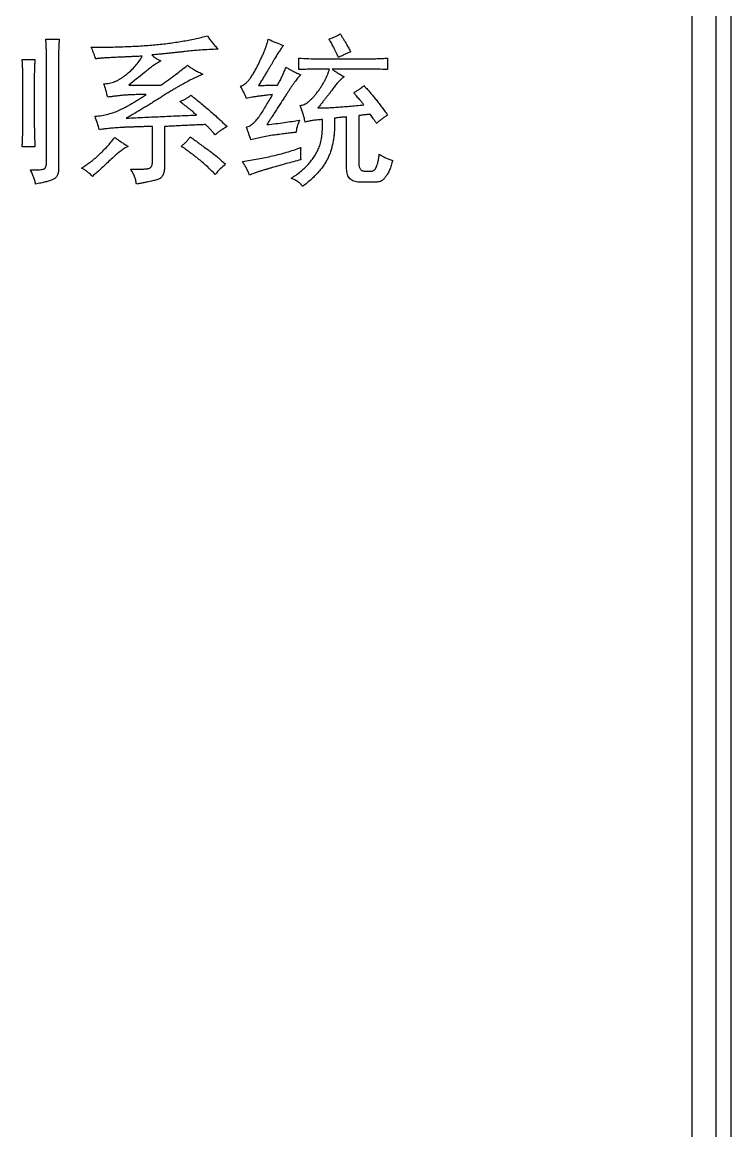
# Model space of a CAD drawing. Header units: millimetres. Extents: x 1359 to 3697, y -340 to 585.
# Drawn here: x 3079.9 to 3167.5, y 154.3 to 291.3 of the extents above; entities that cross this region are included whole.
import ezdxf

# ---------------------------------------------------------------- set-up
doc = ezdxf.new("R2010")
doc.units = ezdxf.units.MM

msp = doc.modelspace()

# ---------------------------------------------------------------- linework, layer by layer
at = {"color": 7, "linetype": 'Continuous', "lineweight": 25}
msp.add_line((3167.51, 358.83), (3167.51, -206.17), dxfattribs=at)
at = {"color": 1, "linetype": 'Continuous', "lineweight": 25}
for p, q in [((3162.71, -194.37), (3162.71, 347.03)), ((3165.71, -194.37), (3165.71, 347.03)), ((3082.85, 289.2), (3084.51, 289.2)), ((3079.93, 286.68), (3081.51, 286.68)), ((3082.93, 273.97), (3082.93, 286.99)), ((3084.43, 286.99), (3084.43, 273.18)), ((3114.11, 285.42), (3114.11, 286.84)), ((3116.56, 286.76), (3122.56, 286.76)), ((3125.09, 286.84), (3125.09, 285.42)), ((3117.9, 285.49), (3116.64, 285.49)), ((3122.64, 285.49), (3118.22, 285.49)), ((3080.01, 278.94), (3080.01, 284.47)), ((3081.43, 284.47), (3081.43, 278.94)), ((3093.11, 283.52), (3097.06, 283.52)), ((3120.03, 273.18), (3120.03, 279.57)), ((3121.53, 279.73), (3121.53, 273.81)), ((3096.03, 274.13), (3096.03, 278.39)), ((3097.53, 278.39), (3097.53, 273.65)), ((3081.51, 275.86), (3079.93, 275.86)), ((3122.32, 272.86), (3123.11, 272.86)), ((3123.74, 271.52), (3121.61, 271.52))]:
    msp.add_line(p, q, dxfattribs=at)
for points, knots in [([(3082.93, 286.99), (3082.93, 287.2), (3082.93, 287.59), (3082.91, 288.16), (3082.89, 288.7), (3082.86, 289.04), (3082.85, 289.2)], [0, 0, 0, 0, 0.276221, 0.535334, 0.776092, 1, 1, 1, 1]), ([(3084.51, 289.2), (3084.5, 289.05), (3084.47, 288.72), (3084.45, 288.2), (3084.43, 287.62), (3084.43, 287.21), (3084.43, 286.99)], [0, 0, 0, 0, 0.21072, 0.446188, 0.710575, 1, 1, 1, 1]), ([(3088.46, 288.18), (3088.82, 288.18), (3089.54, 288.18), (3090.6, 288.2), (3091.63, 288.22), (3092.63, 288.26), (3093.6, 288.3), (3094.54, 288.35), (3095.46, 288.42), (3096.63, 288.51), (3098.04, 288.67), (3099.69, 288.92), (3101.28, 289.21), (3102.32, 289.47), (3102.82, 289.6)], [0, 0, 0, 0, 0.0753317, 0.1486497, 0.2197576, 0.2890719, 0.3561906, 0.421536, 0.4847037, 0.5459038, 0.6645539, 0.7795453, 0.8914006, 1, 1, 1, 1]), ([(3102.82, 289.6), (3102.91, 289.46), (3103.08, 289.18), (3103.4, 288.78), (3103.76, 288.36), (3104.03, 288.08), (3104.17, 287.94)], [0, 0, 0, 0, 0.223428, 0.464412, 0.722374, 1, 1, 1, 1]), ([(3106.93, 283.36), (3107.01, 283.39), (3107.18, 283.45), (3107.43, 283.61), (3107.69, 283.83), (3107.94, 284.12), (3108.21, 284.47), (3108.47, 284.89), (3108.75, 285.36), (3109.03, 285.89), (3109.29, 286.43), (3109.53, 286.94), (3109.74, 287.41), (3109.92, 287.85), (3110.06, 288.24), (3110.18, 288.6), (3110.27, 288.91), (3110.31, 289.11), (3110.32, 289.2)], [0, 0, 0, 0, 0.036985, 0.078888, 0.127348, 0.182916, 0.245783, 0.316812, 0.396407, 0.484535, 0.573217, 0.655133, 0.729925, 0.79746, 0.858196, 0.912362, 0.95954, 1, 1, 1, 1]), ([(3110.32, 289.2), (3110.64, 289.05), (3111.26, 288.76), (3111.9, 288.53), (3112.22, 288.42)], [0, 0, 0, 0, 0.507114, 1, 1, 1, 1]), ([(3117.82, 289.2), (3117.97, 289.26), (3118.25, 289.35), (3118.64, 289.51), (3118.97, 289.66), (3119.16, 289.78), (3119.24, 289.84)], [0, 0, 0, 0, 0.3025523, 0.5683164, 0.8015287, 1, 1, 1, 1]), ([(3119.01, 286.92), (3118.91, 287.15), (3118.71, 287.6), (3118.41, 288.21), (3118.13, 288.75), (3117.92, 289.06), (3117.82, 289.2)], [0, 0, 0, 0, 0.2981815, 0.5641039, 0.7983027, 1, 1, 1, 1]), ([(3119.24, 289.84), (3119.32, 289.72), (3119.45, 289.5), (3119.64, 289.17), (3119.83, 288.87), (3119.99, 288.58), (3120.14, 288.32), (3120.28, 288.07), (3120.4, 287.84), (3120.47, 287.69), (3120.51, 287.63)], [0, 0, 0, 0, 0.158713, 0.306986, 0.446992, 0.576587, 0.696925, 0.806885, 0.9086, 1, 1, 1, 1]), ([(3089.01, 286.76), (3088.97, 286.89), (3088.89, 287.14), (3088.75, 287.5), (3088.61, 287.85), (3088.51, 288.07), (3088.46, 288.18)], [0, 0, 0, 0, 0.265334, 0.5204672, 0.765207, 1, 1, 1, 1]), ([(3104.17, 287.94), (3103.78, 287.93), (3103.05, 287.9), (3101.99, 287.84), (3101.02, 287.76), (3100.25, 287.68), (3099.66, 287.61), (3099.2, 287.56), (3098.71, 287.51), (3098.21, 287.46), (3097.68, 287.4), (3097.12, 287.35), (3096.55, 287.29), (3096.16, 287.25), (3095.96, 287.23)], [0, 0, 0, 0, 0.138802, 0.267417, 0.385918, 0.494305, 0.547497, 0.603862, 0.662734, 0.724428, 0.78898, 0.856708, 0.926942, 1, 1, 1, 1]), ([(3112.22, 288.42), (3112.12, 288.29), (3111.93, 288.02), (3111.64, 287.59), (3111.33, 287.12), (3111.08, 286.68), (3110.86, 286.3), (3110.67, 285.98), (3110.47, 285.63), (3110.24, 285.25), (3109.99, 284.84), (3109.72, 284.4), (3109.44, 283.93), (3109.24, 283.61), (3109.14, 283.44)], [0, 0, 0, 0, 0.0807411, 0.1695684, 0.2659034, 0.3707013, 0.4282099, 0.4916166, 0.5610263, 0.6367713, 0.7183428, 0.8062592, 0.9001694, 1, 1, 1, 1]), ([(3080.01, 284.47), (3080.01, 284.68), (3080, 285.09), (3079.99, 285.67), (3079.97, 286.2), (3079.94, 286.52), (3079.93, 286.68)], [0, 0, 0, 0, 0.289425, 0.553812, 0.78928, 1, 1, 1, 1]), ([(3081.51, 286.68), (3081.5, 286.52), (3081.47, 286.2), (3081.45, 285.67), (3081.43, 285.09), (3081.43, 284.68), (3081.43, 284.47)], [0, 0, 0, 0, 0.21072, 0.446188, 0.710575, 1, 1, 1, 1]), ([(3094.77, 287.07), (3094.59, 287.07), (3094.24, 287.05), (3093.72, 287.04), (3093.23, 287.01), (3092.76, 286.99), (3092.32, 286.97), (3091.9, 286.96), (3091.5, 286.94), (3091.13, 286.92), (3090.78, 286.89), (3090.46, 286.88), (3090.16, 286.86), (3089.88, 286.84), (3089.63, 286.82), (3089.4, 286.8), (3089.19, 286.78), (3089.07, 286.76), (3089.01, 286.76)], [0, 0, 0, 0, 0.09377, 0.183473, 0.268639, 0.349757, 0.426827, 0.499827, 0.568297, 0.633226, 0.693604, 0.749908, 0.801693, 0.849941, 0.893645, 0.933268, 0.968901, 1, 1, 1, 1]), ([(3090.03, 283.68), (3090.15, 283.68), (3090.37, 283.69), (3090.71, 283.74), (3091.04, 283.82), (3091.38, 283.94), (3091.72, 284.09), (3092.05, 284.28), (3092.39, 284.49), (3092.83, 284.82), (3093.35, 285.27), (3093.9, 285.84), (3094.39, 286.44), (3094.64, 286.86), (3094.77, 287.07)], [0, 0, 0, 0, 0.0555063, 0.1110628, 0.168113, 0.2268013, 0.2874386, 0.35022, 0.4161353, 0.4850641, 0.6227741, 0.7536692, 0.8788549, 1, 1, 1, 1]), ([(3097.06, 286.52), (3096.89, 286.41), (3096.54, 286.2), (3096.04, 285.84), (3095.54, 285.46), (3094.89, 284.92), (3094.09, 284.27), (3093.43, 283.77), (3093.11, 283.52)], [0, 0, 0, 0, 0.122444, 0.246859, 0.373092, 0.501673, 0.756348, 1, 1, 1, 1]), ([(3095.96, 287.23), (3096.03, 287.16), (3096.17, 287.03), (3096.43, 286.85), (3096.73, 286.67), (3096.95, 286.57), (3097.06, 286.52)], [0, 0, 0, 0, 0.219526, 0.457851, 0.716815, 1, 1, 1, 1]), ([(3114.11, 286.84), (3114.53, 286.81), (3115.34, 286.77), (3116.16, 286.76), (3116.56, 286.76)], [0, 0, 0, 0, 0.508006, 1, 1, 1, 1]), ([(3120.51, 287.63), (3120.41, 287.58), (3120.19, 287.48), (3119.84, 287.32), (3119.44, 287.13), (3119.16, 286.99), (3119.01, 286.92)], [0, 0, 0, 0, 0.198702, 0.431222, 0.6975, 1, 1, 1, 1]), ([(3122.56, 286.76), (3122.76, 286.76), (3123.17, 286.76), (3123.79, 286.78), (3124.43, 286.8), (3124.87, 286.82), (3125.09, 286.84)], [0, 0, 0, 0, 0.23829, 0.483578, 0.738219, 1, 1, 1, 1]), ([(3097.06, 283.52), (3097.38, 283.74), (3097.99, 284.16), (3098.86, 284.79), (3099.65, 285.38), (3100.14, 285.78), (3100.38, 285.97)], [0, 0, 0, 0, 0.279379, 0.539436, 0.779456, 1, 1, 1, 1]), ([(3100.38, 285.97), (3100.51, 285.86), (3100.79, 285.65), (3101.25, 285.37), (3101.74, 285.1), (3102.09, 284.94), (3102.27, 284.86)], [0, 0, 0, 0, 0.234745, 0.477792, 0.733559, 1, 1, 1, 1]), ([(3111.51, 283.52), (3111.61, 283.7), (3111.81, 284.07), (3112.08, 284.62), (3112.32, 285.17), (3112.46, 285.55), (3112.53, 285.73)], [0, 0, 0, 0, 0.257927, 0.510339, 0.757215, 1, 1, 1, 1]), ([(3112.53, 285.73), (3112.68, 285.64), (3112.97, 285.46), (3113.42, 285.22), (3113.88, 284.99), (3114.19, 284.85), (3114.35, 284.78)], [0, 0, 0, 0, 0.2502003, 0.5003641, 0.7503693, 1, 1, 1, 1]), ([(3116.64, 285.49), (3116.46, 285.49), (3116.08, 285.49), (3115.47, 285.47), (3114.81, 285.45), (3114.35, 285.43), (3114.11, 285.42)], [0, 0, 0, 0, 0.215164, 0.453521, 0.715106, 1, 1, 1, 1]), ([(3114.27, 280.99), (3114.35, 281), (3114.52, 281.03), (3114.77, 281.12), (3115.02, 281.25), (3115.28, 281.43), (3115.55, 281.65), (3115.81, 281.92), (3116.09, 282.23), (3116.37, 282.57), (3116.64, 282.94), (3116.89, 283.31), (3117.12, 283.68), (3117.32, 284.05), (3117.5, 284.41), (3117.66, 284.77), (3117.79, 285.13), (3117.87, 285.37), (3117.9, 285.49)], [0, 0, 0, 0, 0.040464, 0.083852, 0.131498, 0.183307, 0.240668, 0.303272, 0.37215, 0.447586, 0.524835, 0.599171, 0.671255, 0.740944, 0.808816, 0.873965, 0.937843, 1, 1, 1, 1]), ([(3118.22, 285.49), (3118.33, 285.41), (3118.55, 285.25), (3118.91, 285.01), (3119.31, 284.78), (3119.58, 284.62), (3119.72, 284.55)], [0, 0, 0, 0, 0.22896, 0.471495, 0.729351, 1, 1, 1, 1]), ([(3125.09, 285.42), (3124.67, 285.44), (3123.86, 285.48), (3123.04, 285.49), (3122.64, 285.49)], [0, 0, 0, 0, 0.508006, 1, 1, 1, 1]), ([(3090.51, 282.02), (3090.43, 282.3), (3090.28, 282.86), (3090.11, 283.41), (3090.03, 283.68)], [0, 0, 0, 0, 0.510598, 1, 1, 1, 1]), ([(3102.27, 284.86), (3101.91, 284.7), (3101.19, 284.38), (3100.39, 283.97), (3099.85, 283.68), (3099.53, 283.49), (3099.17, 283.29), (3098.77, 283.05), (3098.33, 282.78), (3097.85, 282.49), (3097.33, 282.16), (3096.78, 281.82), (3096.22, 281.47), (3095.67, 281.13), (3095.14, 280.8), (3094.63, 280.5), (3094.14, 280.2), (3093.68, 279.92), (3093.23, 279.67), (3092.94, 279.5), (3092.8, 279.42)], [0, 0, 0, 0, 0.108985, 0.216347, 0.245299, 0.27859, 0.316557, 0.359011, 0.406142, 0.457492, 0.513571, 0.574099, 0.635817, 0.695013, 0.751775, 0.806332, 0.858139, 0.907884, 0.955202, 1, 1, 1, 1]), ([(3114.35, 284.78), (3114.3, 284.73), (3114.2, 284.62), (3114.04, 284.44), (3113.87, 284.24), (3113.69, 284), (3113.5, 283.73), (3113.29, 283.44), (3113.08, 283.11), (3112.84, 282.76), (3112.59, 282.37), (3112.32, 281.95), (3112.02, 281.49), (3111.7, 280.99), (3111.35, 280.45), (3110.98, 279.88), (3110.58, 279.27), (3110.31, 278.84), (3110.17, 278.63)], [0, 0, 0, 0, 0.028034, 0.060294, 0.096266, 0.136602, 0.180709, 0.228604, 0.281166, 0.337537, 0.398809, 0.466612, 0.540072, 0.620063, 0.705499, 0.797678, 0.895845, 1, 1, 1, 1]), ([(3119.72, 284.55), (3119.61, 284.46), (3119.38, 284.28), (3119.06, 283.96), (3118.74, 283.58), (3118.47, 283.23), (3118.23, 282.92), (3118.04, 282.66), (3117.83, 282.38), (3117.59, 282.08), (3117.34, 281.76), (3117.07, 281.42), (3116.78, 281.05), (3116.58, 280.81), (3116.48, 280.68)], [0, 0, 0, 0, 0.081757, 0.171324, 0.269696, 0.376833, 0.435481, 0.499451, 0.569206, 0.644182, 0.724585, 0.811029, 0.902897, 1, 1, 1, 1]), ([(3088.93, 279.65), (3089.21, 279.68), (3089.76, 279.74), (3090.56, 279.92), (3091.31, 280.14), (3091.9, 280.39), (3092.36, 280.61), (3092.72, 280.8), (3093.1, 281), (3093.49, 281.24), (3093.91, 281.48), (3094.34, 281.75), (3094.79, 282.03), (3095.09, 282.23), (3095.24, 282.34)], [0, 0, 0, 0, 0.122622, 0.239258, 0.351364, 0.459688, 0.51484, 0.573389, 0.635529, 0.701147, 0.770582, 0.843566, 0.919809, 1, 1, 1, 1]), ([(3095.24, 282.34), (3095.1, 282.34), (3094.81, 282.34), (3094.4, 282.33), (3094.02, 282.33), (3093.67, 282.32), (3093.34, 282.3), (3093.04, 282.29), (3092.77, 282.28), (3092.45, 282.25), (3092.05, 282.21), (3091.56, 282.16), (3091.04, 282.09), (3090.69, 282.05), (3090.51, 282.02)], [0, 0, 0, 0, 0.092282, 0.179036, 0.259638, 0.334101, 0.403049, 0.465849, 0.522569, 0.573151, 0.672017, 0.776031, 0.885151, 1, 1, 1, 1]), ([(3099.43, 281.47), (3099.56, 281.52), (3099.81, 281.63), (3100.16, 281.82), (3100.48, 282.02), (3100.68, 282.18), (3100.77, 282.26)], [0, 0, 0, 0, 0.2654286, 0.5206218, 0.7628528, 1, 1, 1, 1]), ([(3100.77, 282.26), (3100.94, 282.13), (3101.28, 281.87), (3101.8, 281.45), (3102.36, 280.98), (3103.15, 280.31), (3104.13, 279.44), (3104.89, 278.73), (3105.27, 278.39)], [0, 0, 0, 0, 0.104328, 0.217866, 0.340589, 0.472974, 0.741303, 1, 1, 1, 1]), ([(3107.64, 281.86), (3107.53, 282.12), (3107.32, 282.63), (3107.06, 283.12), (3106.93, 283.36)], [0, 0, 0, 0, 0.505442, 1, 1, 1, 1]), ([(3107.64, 278.31), (3107.71, 278.33), (3107.86, 278.38), (3108.07, 278.49), (3108.29, 278.62), (3108.49, 278.79), (3108.7, 278.98), (3108.9, 279.2), (3109.11, 279.45), (3109.37, 279.83), (3109.7, 280.34), (3110.09, 280.98), (3110.49, 281.65), (3110.75, 282.1), (3110.88, 282.34)], [0, 0, 0, 0, 0.043287, 0.088394, 0.135448, 0.185561, 0.239282, 0.296169, 0.357273, 0.422469, 0.55989, 0.701521, 0.848363, 1, 1, 1, 1]), ([(3110.88, 282.34), (3110.75, 282.32), (3110.5, 282.29), (3110.1, 282.25), (3109.67, 282.19), (3109.22, 282.14), (3108.78, 282.08), (3108.36, 282.02), (3107.99, 281.94), (3107.75, 281.89), (3107.64, 281.86)], [0, 0, 0, 0, 0.11413, 0.23645, 0.368739, 0.510113, 0.649832, 0.778187, 0.894683, 1, 1, 1, 1]), ([(3109.14, 283.44), (3109.38, 283.45), (3109.82, 283.48), (3110.46, 283.5), (3111.01, 283.52), (3111.35, 283.52), (3111.51, 283.52)], [0, 0, 0, 0, 0.300172, 0.566849, 0.800114, 1, 1, 1, 1]), ([(3120.9, 282.57), (3121.02, 282.64), (3121.25, 282.77), (3121.57, 282.98), (3121.88, 283.2), (3122.07, 283.36), (3122.17, 283.44)], [0, 0, 0, 0, 0.260347, 0.513381, 0.760254, 1, 1, 1, 1]), ([(3122.17, 281.07), (3122.14, 281.11), (3122.07, 281.19), (3121.96, 281.32), (3121.83, 281.48), (3121.69, 281.65), (3121.52, 281.85), (3121.33, 282.07), (3121.12, 282.32), (3120.98, 282.48), (3120.9, 282.57)], [0, 0, 0, 0, 0.072185, 0.16, 0.260604, 0.379151, 0.511444, 0.659418, 0.821302, 1, 1, 1, 1]), ([(3122.17, 283.44), (3122.28, 283.32), (3122.51, 283.07), (3122.86, 282.68), (3123.21, 282.26), (3123.57, 281.82), (3123.94, 281.35), (3124.32, 280.86), (3124.7, 280.34), (3124.96, 279.99), (3125.09, 279.81)], [0, 0, 0, 0, 0.10737, 0.219722, 0.336681, 0.458777, 0.586454, 0.719244, 0.856792, 1, 1, 1, 1]), ([(3101.48, 279.81), (3101.44, 279.85), (3101.35, 279.93), (3101.19, 280.07), (3101, 280.24), (3100.76, 280.43), (3100.48, 280.65), (3100.17, 280.9), (3099.81, 281.18), (3099.56, 281.37), (3099.43, 281.47)], [0, 0, 0, 0, 0.0619254, 0.1419603, 0.239405, 0.3551483, 0.4899171, 0.6421641, 0.8118967, 1, 1, 1, 1]), ([(3114.9, 278.94), (3114.86, 279.13), (3114.78, 279.5), (3114.63, 280.04), (3114.47, 280.53), (3114.34, 280.84), (3114.27, 280.99)], [0, 0, 0, 0, 0.272956, 0.529787, 0.772136, 1, 1, 1, 1]), ([(3116.48, 280.68), (3116.64, 280.68), (3116.99, 280.68), (3117.54, 280.7), (3118.15, 280.73), (3118.83, 280.78), (3119.57, 280.83), (3120.38, 280.9), (3121.25, 280.98), (3121.85, 281.04), (3122.17, 281.07)], [0, 0, 0, 0, 0.085162, 0.181653, 0.289528, 0.40879, 0.539453, 0.681528, 0.835025, 1, 1, 1, 1]), ([(3089.48, 277.99), (3089.4, 278.26), (3089.22, 278.82), (3089.03, 279.37), (3088.93, 279.65)], [0, 0, 0, 0, 0.486246, 1, 1, 1, 1]), ([(3092.8, 279.42), (3093.56, 279.45), (3095.06, 279.53), (3097.27, 279.63), (3099.4, 279.73), (3100.8, 279.78), (3101.48, 279.81)], [0, 0, 0, 0, 0.26369, 0.518244, 0.76368, 1, 1, 1, 1]), ([(3120.03, 279.57), (3119.86, 279.56), (3119.56, 279.54), (3119.14, 279.5), (3118.8, 279.46), (3118.61, 279.43), (3118.53, 279.42)], [0, 0, 0, 0, 0.338093, 0.616503, 0.836902, 1, 1, 1, 1]), ([(3122.96, 279.89), (3122.87, 279.88), (3122.7, 279.87), (3122.46, 279.85), (3122.24, 279.83), (3122.05, 279.81), (3121.89, 279.79), (3121.75, 279.77), (3121.63, 279.75), (3121.56, 279.74), (3121.53, 279.73)], [0, 0, 0, 0, 0.184456, 0.352458, 0.50434, 0.637925, 0.753242, 0.852086, 0.935062, 1, 1, 1, 1]), ([(3123.74, 278.78), (3123.67, 278.89), (3123.52, 279.08), (3123.31, 279.37), (3123.13, 279.63), (3123.01, 279.81), (3122.96, 279.89)], [0, 0, 0, 0, 0.281546, 0.542029, 0.781496, 1, 1, 1, 1]), ([(3125.09, 279.81), (3124.96, 279.73), (3124.71, 279.57), (3124.36, 279.32), (3124.04, 279.06), (3123.84, 278.88), (3123.74, 278.78)], [0, 0, 0, 0, 0.2663147, 0.5212298, 0.7642048, 1, 1, 1, 1]), ([(3079.93, 275.86), (3079.93, 275.95), (3079.95, 276.13), (3079.97, 276.42), (3079.98, 276.75), (3079.99, 277.12), (3080, 277.52), (3080, 277.96), (3080.01, 278.44), (3080.01, 278.77), (3080.01, 278.94)], [0, 0, 0, 0, 0.082772, 0.177857, 0.285178, 0.403882, 0.534895, 0.678228, 0.83295, 1, 1, 1, 1]), ([(3081.43, 278.94), (3081.43, 278.67), (3081.43, 278.14), (3081.45, 277.35), (3081.47, 276.6), (3081.5, 276.1), (3081.51, 275.86)], [0, 0, 0, 0, 0.2638972, 0.5192884, 0.7643116, 1, 1, 1, 1]), ([(3096.03, 278.39), (3095.84, 278.38), (3095.45, 278.38), (3094.89, 278.37), (3094.34, 278.35), (3093.83, 278.33), (3093.33, 278.32), (3092.86, 278.3), (3092.42, 278.28), (3092, 278.25), (3091.6, 278.23), (3091.23, 278.2), (3090.88, 278.17), (3090.55, 278.14), (3090.25, 278.11), (3089.97, 278.07), (3089.72, 278.03), (3089.56, 278.01), (3089.48, 277.99)], [0, 0, 0, 0, 0.089921, 0.175838, 0.25865, 0.337472, 0.412736, 0.484015, 0.552182, 0.61637, 0.677032, 0.733697, 0.787291, 0.836935, 0.883038, 0.925655, 0.964806, 1, 1, 1, 1]), ([(3102.59, 278.63), (3102.41, 278.62), (3102.03, 278.61), (3101.46, 278.58), (3100.87, 278.56), (3100.25, 278.52), (3099.61, 278.5), (3098.94, 278.46), (3098.24, 278.43), (3097.77, 278.4), (3097.53, 278.39)], [0, 0, 0, 0, 0.107596, 0.220412, 0.338452, 0.461137, 0.588442, 0.720422, 0.857598, 1, 1, 1, 1]), ([(3103.77, 277.36), (3103.67, 277.49), (3103.47, 277.73), (3103.17, 278.07), (3102.88, 278.36), (3102.68, 278.54), (3102.59, 278.63)], [0, 0, 0, 0, 0.280288, 0.540657, 0.780363, 1, 1, 1, 1]), ([(3105.27, 278.39), (3105.12, 278.3), (3104.83, 278.13), (3104.43, 277.87), (3104.08, 277.62), (3103.87, 277.44), (3103.77, 277.36)], [0, 0, 0, 0, 0.28907, 0.55023, 0.787451, 1, 1, 1, 1]), ([(3108.19, 276.73), (3108.11, 276.99), (3107.94, 277.53), (3107.74, 278.05), (3107.64, 278.31)], [0, 0, 0, 0, 0.496249, 1, 1, 1, 1]), ([(3110.17, 278.63), (3110.54, 278.66), (3111.25, 278.74), (3112.3, 278.88), (3113.27, 279.02), (3113.89, 279.13), (3114.19, 279.18)], [0, 0, 0, 0, 0.275004, 0.533208, 0.774607, 1, 1, 1, 1]), ([(3113.17, 271.99), (3113.37, 272.13), (3113.77, 272.38), (3114.33, 272.81), (3114.84, 273.25), (3115.3, 273.72), (3115.71, 274.21), (3116.07, 274.73), (3116.39, 275.28), (3116.61, 275.77), (3116.76, 276.18), (3116.85, 276.53), (3116.92, 276.9), (3116.98, 277.31), (3117.02, 277.75), (3117.04, 278.23), (3117.05, 278.73), (3117.04, 279.08), (3117.03, 279.26)], [0, 0, 0, 0, 0.083609, 0.163868, 0.241036, 0.31588, 0.388872, 0.461068, 0.533523, 0.60593, 0.643963, 0.684504, 0.728581, 0.77595, 0.826411, 0.880739, 0.938355, 1, 1, 1, 1]), ([(3114.19, 279.18), (3114.13, 279.03), (3114.02, 278.75), (3113.9, 278.35), (3113.81, 278), (3113.8, 277.78), (3113.8, 277.68)], [0, 0, 0, 0, 0.3092078, 0.5760838, 0.8062984, 1, 1, 1, 1]), ([(3118.53, 279.42), (3118.54, 279.18), (3118.55, 278.71), (3118.52, 278.03), (3118.48, 277.38), (3118.39, 276.77), (3118.29, 276.19), (3118.15, 275.64), (3117.99, 275.12), (3117.79, 274.63), (3117.56, 274.16), (3117.27, 273.7), (3116.95, 273.24), (3116.57, 272.78), (3116.14, 272.32), (3115.67, 271.87), (3115.15, 271.41), (3114.78, 271.12), (3114.59, 270.97)], [0, 0, 0, 0, 0.072871, 0.142496, 0.208692, 0.271962, 0.332356, 0.38994, 0.445097, 0.497892, 0.550647, 0.60586, 0.663698, 0.724383, 0.787785, 0.855157, 0.925842, 1, 1, 1, 1]), ([(3117.03, 279.26), (3116.84, 279.24), (3116.47, 279.21), (3115.92, 279.15), (3115.4, 279.06), (3115.07, 278.98), (3114.9, 278.94)], [0, 0, 0, 0, 0.267974, 0.524659, 0.768187, 1, 1, 1, 1]), ([(3087.27, 273.26), (3087.45, 273.37), (3087.82, 273.61), (3088.36, 274), (3088.89, 274.42), (3089.41, 274.88), (3089.92, 275.36), (3090.42, 275.89), (3090.91, 276.45), (3091.22, 276.85), (3091.38, 277.05)], [0, 0, 0, 0, 0.11593, 0.233795, 0.354181, 0.477327, 0.602855, 0.731722, 0.864169, 1, 1, 1, 1]), ([(3091.38, 277.05), (3091.5, 276.95), (3091.75, 276.77), (3092.15, 276.49), (3092.58, 276.21), (3092.88, 276.03), (3093.03, 275.94)], [0, 0, 0, 0, 0.231714, 0.475002, 0.730887, 1, 1, 1, 1]), ([(3099.59, 275.94), (3099.7, 276.03), (3099.92, 276.21), (3100.22, 276.51), (3100.48, 276.81), (3100.62, 277.02), (3100.69, 277.13)], [0, 0, 0, 0, 0.2691, 0.524417, 0.767776, 1, 1, 1, 1]), ([(3100.69, 277.13), (3100.86, 277), (3101.2, 276.75), (3101.73, 276.36), (3102.3, 275.94), (3102.9, 275.51), (3103.5, 275.07), (3104.06, 274.62), (3104.57, 274.18), (3104.88, 273.88), (3105.03, 273.73)], [0, 0, 0, 0, 0.111721, 0.231502, 0.360086, 0.496738, 0.6339, 0.763186, 0.885286, 1, 1, 1, 1]), ([(3113.8, 277.68), (3113.73, 277.67), (3113.59, 277.65), (3113.37, 277.63), (3113.1, 277.59), (3112.81, 277.56), (3112.48, 277.51), (3112.12, 277.47), (3111.73, 277.42), (3111.17, 277.35), (3110.47, 277.24), (3109.66, 277.1), (3108.9, 276.93), (3108.42, 276.8), (3108.19, 276.73)], [0, 0, 0, 0, 0.034155, 0.074493, 0.120565, 0.172818, 0.230871, 0.294594, 0.364563, 0.440203, 0.593434, 0.737536, 0.872889, 1, 1, 1, 1]), ([(3093.03, 275.94), (3092.87, 275.85), (3092.52, 275.67), (3092.02, 275.3), (3091.48, 274.87), (3090.74, 274.17), (3089.8, 273.27), (3089.01, 272.58), (3088.61, 272.23)], [0, 0, 0, 0, 0.096377, 0.204152, 0.323056, 0.45427, 0.728047, 1, 1, 1, 1]), ([(3103.77, 272.47), (3103.6, 272.65), (3103.26, 273.01), (3102.73, 273.51), (3102.19, 273.99), (3101.65, 274.44), (3101.1, 274.85), (3100.58, 275.25), (3100.08, 275.61), (3099.75, 275.83), (3099.59, 275.94)], [0, 0, 0, 0, 0.136963, 0.27165, 0.403518, 0.533473, 0.659333, 0.779283, 0.892718, 1, 1, 1, 1]), ([(3107.17, 274.05), (3107.49, 274.1), (3108.13, 274.21), (3109.07, 274.38), (3109.99, 274.56), (3110.87, 274.75), (3111.75, 274.97), (3112.62, 275.21), (3113.49, 275.48), (3114.06, 275.68), (3114.35, 275.78)], [0, 0, 0, 0, 0.132985, 0.262674, 0.388316, 0.510415, 0.631215, 0.752912, 0.875837, 1, 1, 1, 1]), ([(3114.35, 275.78), (3114.34, 275.65), (3114.32, 275.4), (3114.3, 275.02), (3114.32, 274.65), (3114.34, 274.4), (3114.35, 274.28)], [0, 0, 0, 0, 0.259533, 0.512617, 0.759867, 1, 1, 1, 1]), ([(3093.35, 273.1), (3093.49, 273.1), (3093.77, 273.1), (3094.16, 273.11), (3094.5, 273.12), (3094.81, 273.13), (3095.07, 273.14), (3095.28, 273.16), (3095.46, 273.19), (3095.59, 273.21), (3095.7, 273.25), (3095.8, 273.32), (3095.87, 273.4), (3095.93, 273.51), (3095.98, 273.63), (3096.01, 273.78), (3096.03, 273.94), (3096.03, 274.06), (3096.03, 274.13)], [0, 0, 0, 0, 0.129537, 0.245956, 0.349267, 0.440359, 0.518431, 0.583487, 0.635599, 0.675764, 0.708757, 0.740808, 0.773661, 0.809385, 0.849541, 0.893695, 0.943958, 1, 1, 1, 1]), ([(3108.03, 272.39), (3107.98, 272.52), (3107.86, 272.8), (3107.66, 273.21), (3107.42, 273.63), (3107.25, 273.9), (3107.17, 274.05)], [0, 0, 0, 0, 0.232726, 0.476242, 0.731891, 1, 1, 1, 1]), ([(3114.35, 274.28), (3113.75, 274.12), (3112.55, 273.81), (3111.21, 273.42), (3110.34, 273.17), (3109.93, 273.05), (3109.55, 272.93), (3109.2, 272.82), (3108.87, 272.71), (3108.57, 272.6), (3108.29, 272.49), (3108.12, 272.42), (3108.03, 272.39)], [0, 0, 0, 0, 0.283485, 0.564493, 0.632797, 0.696727, 0.757139, 0.813482, 0.865898, 0.914402, 0.959427, 1, 1, 1, 1]), ([(3123.11, 272.86), (3123.17, 272.87), (3123.29, 272.88), (3123.45, 273), (3123.59, 273.17), (3123.72, 273.41), (3123.83, 273.71), (3123.92, 274.08), (3124, 274.51), (3124.04, 274.83), (3124.06, 274.99)], [0, 0, 0, 0, 0.069513, 0.144302, 0.232049, 0.33796, 0.467235, 0.619467, 0.796831, 1, 1, 1, 1]), ([(3125.72, 274.2), (3125.66, 273.99), (3125.55, 273.6), (3125.35, 273.05), (3125.12, 272.59), (3124.89, 272.2), (3124.63, 271.9), (3124.36, 271.68), (3124.06, 271.54), (3123.85, 271.53), (3123.74, 271.52)], [0, 0, 0, 0, 0.184502, 0.348442, 0.491905, 0.617187, 0.727366, 0.824101, 0.912875, 1, 1, 1, 1]), ([(3124.06, 274.99), (3124.18, 274.91), (3124.43, 274.73), (3124.83, 274.51), (3125.26, 274.33), (3125.56, 274.25), (3125.72, 274.2)], [0, 0, 0, 0, 0.244331, 0.489168, 0.740844, 1, 1, 1, 1]), ([(3080.96, 273.02), (3081.13, 273.02), (3081.44, 273.02), (3081.87, 273.04), (3082.21, 273.06), (3082.45, 273.08), (3082.6, 273.13), (3082.69, 273.18), (3082.77, 273.26), (3082.83, 273.36), (3082.87, 273.48), (3082.91, 273.62), (3082.93, 273.79), (3082.93, 273.91), (3082.93, 273.97)], [0, 0, 0, 0, 0.196836, 0.361139, 0.493037, 0.594041, 0.635304, 0.674653, 0.714417, 0.759363, 0.808863, 0.86451, 0.927984, 1, 1, 1, 1]), ([(3081.59, 271.28), (3081.56, 271.43), (3081.49, 271.72), (3081.35, 272.16), (3081.18, 272.59), (3081.03, 272.88), (3080.96, 273.02)], [0, 0, 0, 0, 0.240834, 0.485535, 0.739249, 1, 1, 1, 1]), ([(3084.43, 273.18), (3084.43, 273.1), (3084.42, 272.94), (3084.39, 272.71), (3084.34, 272.51), (3084.26, 272.33), (3084.16, 272.17), (3084.03, 272.03), (3083.89, 271.92), (3083.65, 271.8), (3083.29, 271.67), (3082.8, 271.53), (3082.23, 271.39), (3081.81, 271.32), (3081.59, 271.28)], [0, 0, 0, 0, 0.0643485, 0.1231087, 0.1778717, 0.228916, 0.2777443, 0.3254075, 0.3728553, 0.4225041, 0.534632, 0.6678053, 0.822602, 1, 1, 1, 1]), ([(3088.61, 272.23), (3088.5, 272.34), (3088.28, 272.56), (3087.94, 272.84), (3087.61, 273.08), (3087.38, 273.2), (3087.27, 273.26)], [0, 0, 0, 0, 0.284129, 0.543681, 0.78234, 1, 1, 1, 1]), ([(3094.06, 271.28), (3094.03, 271.44), (3093.97, 271.76), (3093.81, 272.22), (3093.61, 272.67), (3093.44, 272.95), (3093.35, 273.1)], [0, 0, 0, 0, 0.244036, 0.490935, 0.742373, 1, 1, 1, 1]), ([(3097.53, 273.65), (3097.53, 273.53), (3097.53, 273.31), (3097.49, 272.99), (3097.44, 272.71), (3097.36, 272.46), (3097.25, 272.26), (3097.12, 272.09), (3096.97, 271.95), (3096.78, 271.87), (3096.57, 271.8), (3096.32, 271.73), (3096.04, 271.66), (3095.72, 271.59), (3095.36, 271.51), (3094.96, 271.43), (3094.52, 271.36), (3094.22, 271.31), (3094.06, 271.28)], [0, 0, 0, 0, 0.073743, 0.139391, 0.198632, 0.250979, 0.298533, 0.341558, 0.382709, 0.423236, 0.468513, 0.52129, 0.581658, 0.649807, 0.725757, 0.809406, 0.900781, 1, 1, 1, 1]), ([(3105.03, 273.73), (3104.82, 273.54), (3104.38, 273.14), (3103.98, 272.7), (3103.77, 272.47)], [0, 0, 0, 0, 0.483813, 1, 1, 1, 1]), ([(3121.61, 271.52), (3121.49, 271.52), (3121.26, 271.53), (3120.93, 271.61), (3120.65, 271.74), (3120.42, 271.93), (3120.24, 272.17), (3120.12, 272.46), (3120.04, 272.8), (3120.04, 273.05), (3120.03, 273.18)], [0, 0, 0, 0, 0.1419164, 0.2668227, 0.3819835, 0.4913108, 0.6012162, 0.7200619, 0.8514827, 1, 1, 1, 1]), ([(3121.53, 273.81), (3121.54, 273.74), (3121.54, 273.6), (3121.58, 273.4), (3121.64, 273.24), (3121.72, 273.1), (3121.84, 272.99), (3121.98, 272.91), (3122.14, 272.87), (3122.26, 272.86), (3122.32, 272.86)], [0, 0, 0, 0, 0.157827, 0.297328, 0.419419, 0.532188, 0.639326, 0.750715, 0.86894, 1, 1, 1, 1]), ([(3114.59, 270.97), (3114.51, 271.07), (3114.36, 271.29), (3114.03, 271.56), (3113.63, 271.8), (3113.33, 271.93), (3113.17, 271.99)], [0, 0, 0, 0, 0.215093, 0.4490458, 0.7083251, 1, 1, 1, 1])]:
    msp.add_open_spline(points, degree=3, knots=knots, dxfattribs=at)

doc.saveas('drawing.dxf')
